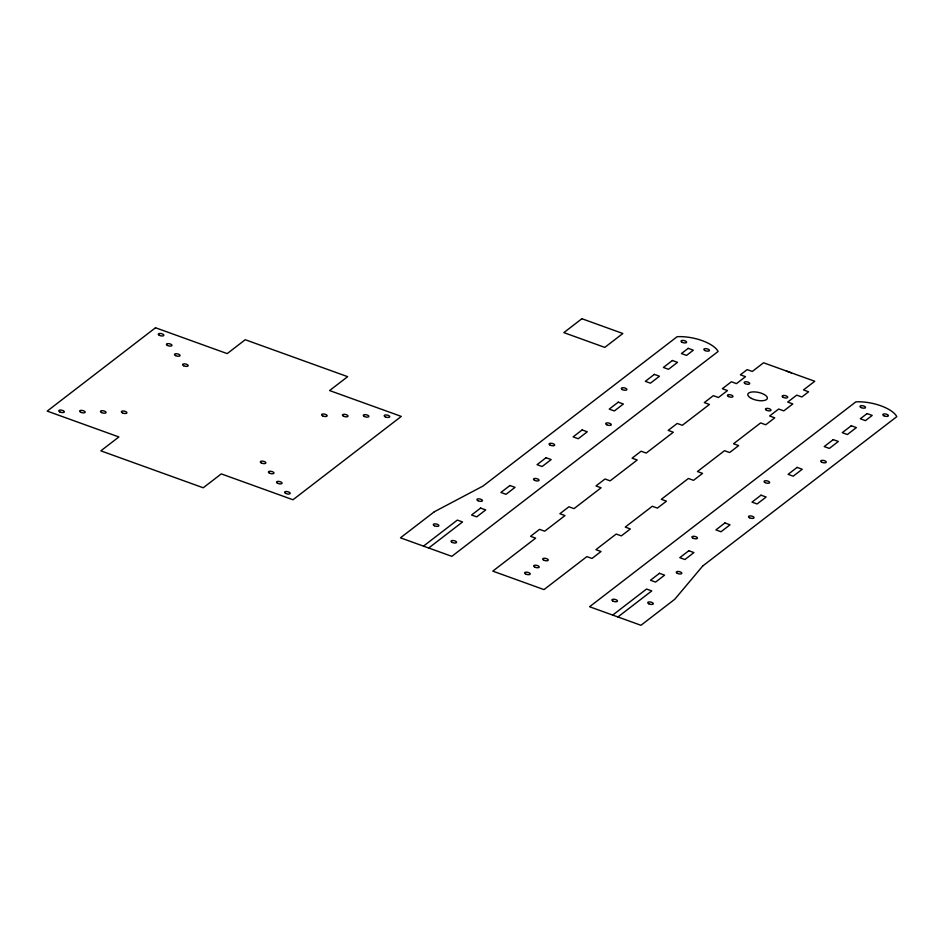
<?xml version="1.0" encoding="UTF-8"?>
<svg xmlns="http://www.w3.org/2000/svg" width="944" height="944" viewBox="0 0 944 944"><rect width="100%" height="100%" fill="white"/><g stroke="black" fill="none" stroke-linecap="round" stroke-linejoin="round"><path stroke-width="1.42" d="M423.502 546.128L457.344 520.085L462.548 521.961L428.706 548.004M612.703 615.087L646.546 589.044L651.761 590.92L617.907 616.963M786.387 371.063L814.778 381.258L803.486 389.931L808.607 391.784L801.845 396.987L796.724 395.147L787.697 402.085L792.818 403.938L783.791 410.876L778.67 409.035L769.643 415.974L774.764 417.826L765.737 424.776L760.616 422.924L733.535 443.763L738.656 445.603L729.629 452.554L724.52 450.701L697.439 471.54L702.56 473.381L693.533 480.331L688.412 478.478L661.331 499.317L666.452 501.158L657.425 508.108L652.304 506.255L625.235 527.094L630.356 528.947L621.329 535.885L616.208 534.044L595.9 549.668L601.021 551.508L591.994 558.459L586.873 556.606L543.992 589.599L492.792 571.132L535.661 538.139L530.54 536.298L539.567 529.348L544.688 531.201L564.996 515.566L559.875 513.725L568.902 506.775L574.023 508.627L601.104 487.788L595.983 485.948L605.01 478.997L610.131 480.85L637.2 460.011L632.091 458.159L641.106 451.22L646.227 453.061L673.308 432.234L668.187 430.381L677.214 423.443L682.335 425.284L709.416 404.457L704.295 402.604L713.322 395.666L718.443 397.507L727.47 390.568L722.349 388.716L731.376 381.765L736.485 383.618L745.512 376.668L740.391 374.827L747.164 369.623L752.285 371.464L763.566 362.779L788.972 371.948M789.172 372.019L791.485 372.892M702.749 565.963L674.795 599.239L640.952 625.282L589.575 606.744L855.842 401.873A28.497 11.458 12 0 1 896.8 416.646L702.749 565.963M155.512 327.757L47.2 411.1L118.885 436.954L100.831 450.843L203.231 487.777L221.285 473.888L292.97 499.754L401.283 416.41L329.598 390.556L347.652 376.668L245.239 339.722L227.197 353.611L155.512 327.757M581.893 318.718L563.839 332.618L604.797 347.392L622.851 333.503L581.893 318.718M434.299 511.778L400.457 537.82L451.834 556.346L718.089 351.475A28.497 11.458 12 0 0 677.131 336.701L483.08 486.018L434.299 511.778M480.602 508.073L471.575 515.023L476.696 516.864L485.723 509.925L480.602 508.073M509.937 485.511L500.91 492.449L506.031 494.302L515.058 487.352L509.937 485.511M546.045 457.722L537.018 464.672L542.139 466.525L551.166 459.575L546.045 457.722M582.141 429.945L573.114 436.895L578.235 438.736L587.262 431.797L582.141 429.945M618.249 402.168L609.222 409.118L614.343 410.959L623.37 404.02L618.249 402.168M654.345 374.39L645.33 381.329L650.451 383.181L659.467 376.231L654.345 374.39M672.399 360.502L663.372 367.44L668.494 369.293L677.521 362.343L672.399 360.502M688.2 348.348L681.426 353.552L686.548 355.404L693.321 350.189L688.2 348.348M659.478 573.303L650.451 580.253L655.573 582.094L664.6 575.156L659.478 573.303M688.813 550.741L679.786 557.68L684.907 559.532L693.934 552.582L688.813 550.741M724.921 522.952L715.894 529.903L721.015 531.755L730.042 524.805L724.921 522.952M761.017 495.175L751.99 502.125L757.112 503.966L766.139 497.028L761.017 495.175M797.125 467.398L788.098 474.348L793.22 476.189L802.247 469.251L797.125 467.398M833.233 439.621L824.206 446.571L829.328 448.412L838.355 441.462L833.233 439.621M851.276 425.732L842.26 432.671L847.37 434.523L856.397 427.573L851.276 425.732M867.076 413.578L860.303 418.782L865.424 420.635L872.197 415.419L867.076 413.578M766.457 410.227A2.856 1.145 12 0 0 770.977 410.298A2.856 1.145 12 0 0 767.201 408.363A2.856 1.145 12 0 0 766.457 410.227M745.194 383.618A2.856 1.145 12 0 0 749.713 383.689A2.856 1.145 12 0 0 745.937 381.754A2.856 1.145 12 0 0 745.194 383.618M751.448 398.427A9.971 4.012 12 0 0 767.26 398.663A9.971 4.012 12 0 0 754.032 391.89A9.971 4.012 12 0 0 751.448 398.427M783.213 397.341A2.856 1.145 12 0 0 787.733 397.4A2.856 1.145 12 0 0 783.957 395.465A2.856 1.145 12 0 0 783.213 397.341M728.449 396.515A2.856 1.145 12 0 0 732.957 396.586A2.856 1.145 12 0 0 729.181 394.651A2.856 1.145 12 0 0 728.449 396.515M534.693 567.073A2.856 1.145 12 0 0 539.213 567.143A2.856 1.145 12 0 0 535.437 565.208A2.856 1.145 12 0 0 534.693 567.073M543.72 560.134A2.856 1.145 12 0 0 548.24 560.193A2.856 1.145 12 0 0 544.464 558.258A2.856 1.145 12 0 0 543.72 560.134M525.666 574.023A2.856 1.145 12 0 0 530.186 574.082A2.856 1.145 12 0 0 526.41 572.147A2.856 1.145 12 0 0 525.666 574.023M622.356 389.577A2.856 1.145 12 0 0 626.875 389.648A2.856 1.145 12 0 0 623.099 387.713A2.856 1.145 12 0 0 622.356 389.577M606.732 424.753A2.856 1.145 12 0 0 611.252 424.812A2.856 1.145 12 0 0 607.476 422.877A2.856 1.145 12 0 0 606.732 424.753M550.151 445.143A2.856 1.145 12 0 0 554.659 445.202A2.856 1.145 12 0 0 550.883 443.267A2.856 1.145 12 0 0 550.151 445.143M534.528 480.307A2.856 1.145 12 0 0 539.036 480.378A2.856 1.145 12 0 0 535.26 478.443A2.856 1.145 12 0 0 534.528 480.307M477.935 500.698A2.856 1.145 12 0 0 482.455 500.768A2.856 1.145 12 0 0 478.679 498.833A2.856 1.145 12 0 0 477.935 500.698M452.058 542.363A2.856 1.145 12 0 0 456.566 542.434A2.856 1.145 12 0 0 452.79 540.499A2.856 1.145 12 0 0 452.058 542.363M434.334 525.725A2.856 1.145 12 0 0 438.842 525.796A2.856 1.145 12 0 0 435.066 523.861A2.856 1.145 12 0 0 434.334 525.725M682.064 342.271A2.856 1.145 12 0 0 686.583 342.33A2.856 1.145 12 0 0 682.807 340.395A2.856 1.145 12 0 0 682.064 342.271M704.897 350.507A2.856 1.145 12 0 0 709.416 350.566A2.856 1.145 12 0 0 705.64 348.631A2.856 1.145 12 0 0 704.897 350.507M364.36 416.481A2.856 1.145 12 0 0 368.868 416.552A2.856 1.145 12 0 0 365.092 414.617A2.856 1.145 12 0 0 364.36 416.481M343.486 416.174A2.856 1.145 12 0 0 348.006 416.233A2.856 1.145 12 0 0 344.23 414.31A2.856 1.145 12 0 0 343.486 416.174M322.624 415.856A2.856 1.145 12 0 0 327.143 415.926A2.856 1.145 12 0 0 323.367 413.991A2.856 1.145 12 0 0 322.624 415.856M385.223 416.8A2.856 1.145 12 0 0 389.73 416.87A2.856 1.145 12 0 0 385.954 414.935A2.856 1.145 12 0 0 385.223 416.8M159.324 335.321A2.856 1.145 12 0 0 163.843 335.391A2.856 1.145 12 0 0 160.067 333.456A2.856 1.145 12 0 0 159.324 335.321M167.43 345.457A2.856 1.145 12 0 0 171.938 345.528A2.856 1.145 12 0 0 168.162 343.592A2.856 1.145 12 0 0 167.43 345.457M175.525 355.593A2.856 1.145 12 0 0 180.044 355.664A2.856 1.145 12 0 0 176.268 353.729A2.856 1.145 12 0 0 175.525 355.593M183.62 365.729A2.856 1.145 12 0 0 188.139 365.8A2.856 1.145 12 0 0 184.363 363.865A2.856 1.145 12 0 0 183.62 365.729M261.346 462.973A2.856 1.145 12 0 0 265.866 463.044A2.856 1.145 12 0 0 262.09 461.109A2.856 1.145 12 0 0 261.346 462.973M269.441 473.109A2.856 1.145 12 0 0 273.961 473.18A2.856 1.145 12 0 0 270.185 471.245A2.856 1.145 12 0 0 269.441 473.109M277.548 483.245A2.856 1.145 12 0 0 282.067 483.316A2.856 1.145 12 0 0 278.291 481.381A2.856 1.145 12 0 0 277.548 483.245M285.643 493.382A2.856 1.145 12 0 0 290.162 493.452A2.856 1.145 12 0 0 286.386 491.517A2.856 1.145 12 0 0 285.643 493.382M122.39 412.847A2.856 1.145 12 0 0 126.897 412.917A2.856 1.145 12 0 0 123.121 410.982A2.856 1.145 12 0 0 122.39 412.847M101.515 412.54A2.856 1.145 12 0 0 106.035 412.611A2.856 1.145 12 0 0 102.259 410.675A2.856 1.145 12 0 0 101.515 412.54M80.653 412.221A2.856 1.145 12 0 0 85.172 412.292A2.856 1.145 12 0 0 81.396 410.357A2.856 1.145 12 0 0 80.653 412.221M59.791 411.914A2.856 1.145 12 0 0 64.31 411.973A2.856 1.145 12 0 0 60.534 410.05A2.856 1.145 12 0 0 59.791 411.914M821.717 462.194A2.856 1.145 12 0 0 826.224 462.265A2.856 1.145 12 0 0 822.448 460.33A2.856 1.145 12 0 0 821.717 462.194M765.124 482.596A2.856 1.145 12 0 0 769.643 482.655A2.856 1.145 12 0 0 765.867 480.72A2.856 1.145 12 0 0 765.124 482.596M749.501 517.76A2.856 1.145 12 0 0 754.02 517.831A2.856 1.145 12 0 0 750.244 515.896A2.856 1.145 12 0 0 749.501 517.76M692.92 538.151A2.856 1.145 12 0 0 697.439 538.222A2.856 1.145 12 0 0 693.663 536.286A2.856 1.145 12 0 0 692.92 538.151M677.296 573.315A2.856 1.145 12 0 0 681.816 573.386A2.856 1.145 12 0 0 678.04 571.45A2.856 1.145 12 0 0 677.296 573.315M612.927 601.104A2.856 1.145 12 0 0 617.447 601.163A2.856 1.145 12 0 0 613.671 599.228A2.856 1.145 12 0 0 612.927 601.104M648.776 603.782A2.856 1.145 12 0 0 653.295 603.853A2.856 1.145 12 0 0 649.519 601.918A2.856 1.145 12 0 0 648.776 603.782M883.855 415.761A2.856 1.145 12 0 0 888.363 415.832A2.856 1.145 12 0 0 884.587 413.897A2.856 1.145 12 0 0 883.855 415.761M861.022 407.525A2.856 1.145 12 0 0 865.53 407.596A2.856 1.145 12 0 0 861.754 405.66A2.856 1.145 12 0 0 861.022 407.525"/></g></svg>
